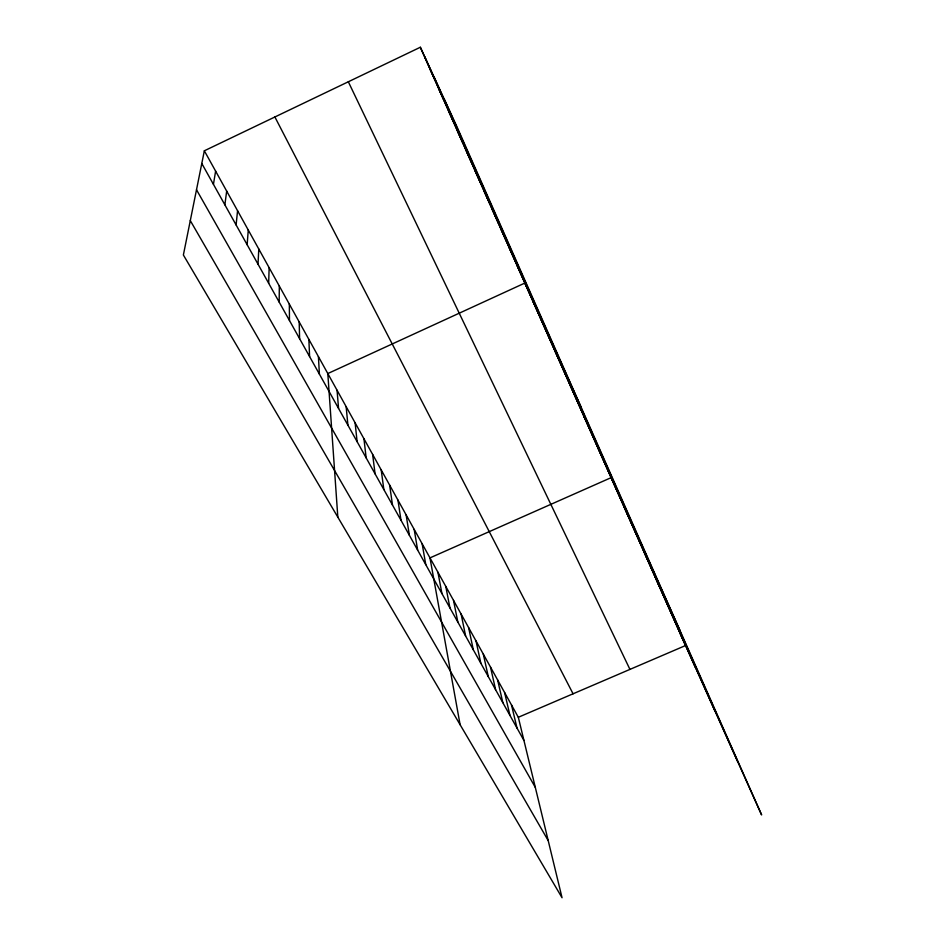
<?xml version="1.0" encoding="UTF-8"?>
<svg xmlns="http://www.w3.org/2000/svg" width="945" height="945" viewBox="0 0 945 945"><rect width="100%" height="100%" fill="white"/><g stroke="black" fill="none" stroke-linecap="round" stroke-linejoin="round"><path stroke-width="1.42" d="M279.165 302.057L279.318 286.063M268.675 283.264L269.136 267.695M258.009 264.163L258.788 249.019M247.153 244.72L248.263 230.037M236.108 224.945L237.561 210.735M224.875 204.817L226.682 191.091M213.44 184.334L215.614 171.128M204.344 150.798L183.377 254.996L562.051 897.75L518.321 717.279L204.344 150.798L420.336 47.25L456.565 125.886L761.623 814.933L679.821 632.618M518.321 717.279L685.55 645.541L420.336 47.25M190.299 220.61L548.194 840.577M196.513 189.768L535.295 787.362M201.793 163.485L523.932 740.455M274.889 116.979L573.072 693.795M348.327 81.778L629.937 669.403M429.88 68.784L434.546 78.931M439.271 89.952L444.185 100.678M448.485 110.754L453.659 122.047M457.557 131.201L462.955 143.026M466.464 151.306L472.098 163.65M475.229 171.069L481.076 183.921M483.84 190.512L489.912 203.837M492.321 209.625L498.582 223.422M500.649 228.43L507.122 242.664M508.859 246.928L515.509 261.6M516.927 265.132L523.754 280.216M581.388 407.838L524.865 283.051L327.809 373.558L337.826 517.139M532.673 300.675L539.855 316.54M540.375 318.028L547.71 334.258M547.946 335.109L555.447 351.694M555.4 351.93L563.043 368.857M562.736 368.491L570.532 385.749M569.965 384.792L585.156 418.741M584.105 416.674L599.331 450.73M597.819 447.611L613.081 481.749M679.821 630.185L611.131 477.65L429.975 557.893L460.109 724.709M624.456 507.701L646.474 557.089M643.71 551.148L659.22 585.841M656.09 579.072L683.625 640.887M444.575 99.851L737.49 761.186M433.849 76.58L715.046 711.231M424.73 56.794L695.307 667.253M511.517 704.994L516.998 728.04M504.606 692.543L509.969 715.448M497.613 679.928L502.846 702.678M490.514 667.123L495.605 689.72M483.32 654.141L488.27 676.585M476.032 640.982L480.828 663.248M468.625 627.622L473.28 649.723M461.125 614.085L465.613 635.997M453.505 600.335L457.841 622.07M445.78 586.396L449.938 607.93M437.937 572.257L441.929 593.578M422.143 543.753L425.782 564.649M414.193 529.413L417.643 550.084M406.126 514.86L409.386 535.295M397.939 500.082L400.999 520.282M389.635 485.092L392.494 505.032M381.201 469.878L383.847 489.557M372.637 454.439L375.07 473.835M363.943 438.752L366.152 457.864M355.119 422.828L357.104 441.646M346.154 406.657L347.902 425.167M337.058 390.238L338.558 408.429M318.418 356.619L319.398 374.125M308.873 339.397L309.594 356.548M299.187 321.902L299.612 338.688M289.335 304.125L289.477 320.52"/></g></svg>
